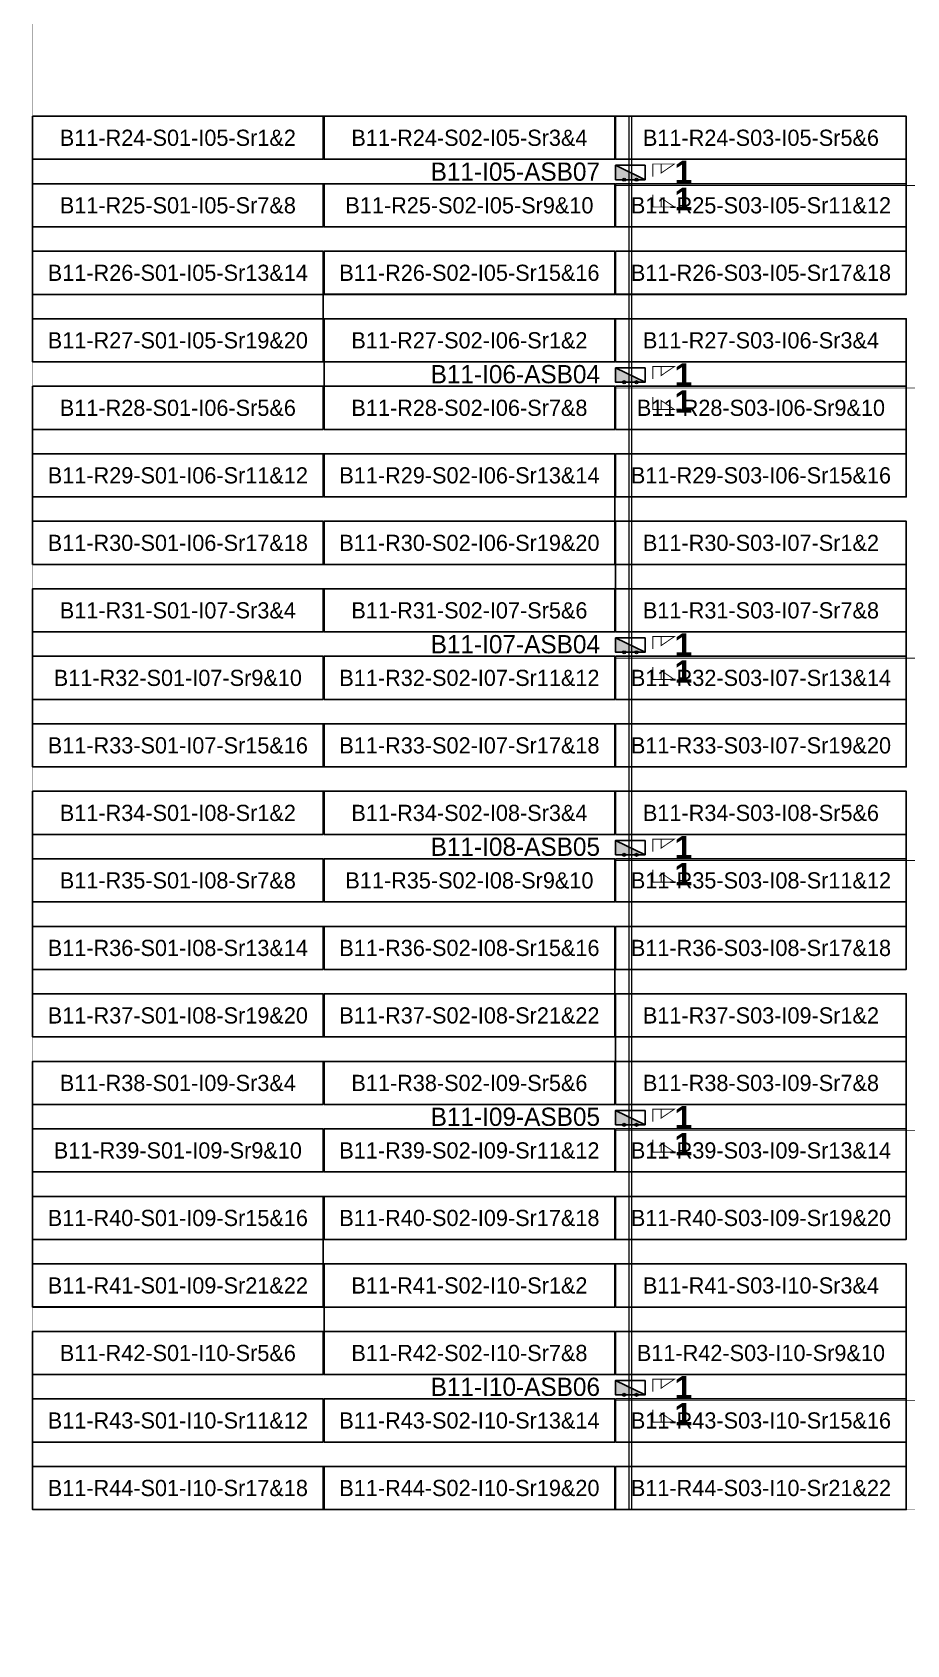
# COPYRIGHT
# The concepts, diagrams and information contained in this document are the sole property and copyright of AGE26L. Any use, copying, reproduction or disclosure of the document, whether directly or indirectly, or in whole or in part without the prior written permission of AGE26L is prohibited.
# Model space of a CAD drawing. Header units: metres. Extents: x 530959 to 531458, y 2674234 to 2674577.
# Drawn here: x 530959.1 to 531056.2, y 2674234.3 to 2674413.4 of the extents above; entities that cross this region are included whole.
import ezdxf
from ezdxf.enums import TextEntityAlignment as Align

# ---------------------------------------------------------------- set-up
doc = ezdxf.new("R2010")
doc.units = ezdxf.units.M
doc.layers.add('Boundary-12.5 MW Block', color=6, linetype='Continuous', lineweight=9)
doc.layers.add('PILE', color=1, linetype='Continuous', lineweight=15)
for name, color, linetype in [('DC Trench BL-11', 40, 'Continuous'), ('E-Inverter Grouping', 2, 'Continuous'), ('Inverter Block-11', 7, 'Continuous'), ('Messenger Wire Block-11 (MW Path)', 191, 'Continuous'), ('MMS Table Block-11', 8, 'Continuous'), ('Section Marking BL-11', 2, 'Continuous')]:
    doc.layers.add(name, color=color, linetype=linetype)
doc.styles.add('BoldTextStyle', font='arialbd.ttf')
doc.styles.get("Standard").update_dxf_attribs({"font": 'Adani Regular.ttf'})

# ---------------------------------------------------------------- blocks, each defined once
blk = doc.blocks.new('MMS Table (32.292 x 4.788)')
at = {"color": 0}
blk.add_lwpolyline([(0, -0.002), (0, 4.786), (32.292, 4.786), (32.292, -0.002)], close=True, dxfattribs=at)
at = {"color": 7}
blk.add_attdef('ID1', text='', height=1.8, dxfattribs=at).set_placement((16.146, 2.392), align=Align.MIDDLE_CENTER)
blk = doc.blocks.new('Inverter Block')
h = blk.add_hatch(color=0)
h.dxf.hatch_style = 1
h.paths.add_polyline_path([(-1.46, 2.27), (-1.46, 0.85), (1.46, 0.85)])
at = {"color": 0}
blk.add_lwpolyline([(1.46, 2.27), (-1.46, 2.27), (-1.46, 0.85), (1.46, 0.85)], close=True, dxfattribs=at)
blk.add_lwpolyline([(-1.46, 2.27), (1.46, 0.85)], dxfattribs=at)
at = {"layer": 'PILE'}
for centre in [(-0.61, 0.85), (0.61, 0.85)]:
    blk.add_circle(centre, 0.156, dxfattribs=at)
at = {"color": 7}
blk.add_attdef('ID', (-1.46, 3.01), '', height=1.8, dxfattribs=at)

msp = doc.modelspace()

# ---------------------------------------------------------------- linework, layer by layer
at = {"layer": 'Boundary-12.5 MW Block', "const_width": 0.05}
msp.add_lwpolyline([(531263.42, 2674249.29), (531263.42, 2674234.29), (531457.67, 2674234.29), (531457.67, 2674494.08), (531263.42, 2674494.08), (531185.74, 2674494.08), (531185.74, 2674576.58), (531088.66, 2674576.58), (531088.66, 2674569.08), (530959.1, 2674569.08), (530959.1, 2674249.29), (531185.74, 2674249.29)], close=True, dxfattribs=at)
at = {"layer": 'DC Trench BL-11', "color": 40, "const_width": 0.15}
msp.add_lwpolyline([(531025.66, 2674404.08), (531025.36, 2674404.08), (531025.36, 2674249.29), (531025.66, 2674249.29)], close=True, dxfattribs=at)
at = {"layer": 'E-Inverter Grouping', "color": 3}
for points in [[(531056.17, 2674404.08), (531056.17, 2674384.29), (530991.39, 2674384.29), (530991.39, 2674376.79), (530959.1, 2674376.79), (530959.1, 2674404.08)], [(531056.17, 2674381.58), (531056.17, 2674361.79), (531023.78, 2674361.79), (531023.78, 2674354.29), (530959.1, 2674354.29), (530959.1, 2674374.08), (530991.49, 2674374.08), (530991.49, 2674381.58)], [(531056.17, 2674331.79), (530959.1, 2674331.79), (530959.1, 2674351.58), (531023.88, 2674351.58), (531023.88, 2674359.08), (531056.17, 2674359.08)]]:
    msp.add_lwpolyline(points, close=True, dxfattribs=at)
at = {"layer": 'E-Inverter Grouping'}
for points in [[(531056.17, 2674329.08), (531056.17, 2674309.29), (531023.78, 2674309.29), (531023.78, 2674301.79), (530959.1, 2674301.79), (530959.1, 2674329.08)], [(531056.17, 2674279.29), (530991.39, 2674279.29), (530991.39, 2674271.79), (530959.1, 2674271.79), (530959.1, 2674299.08), (531023.88, 2674299.08), (531023.88, 2674306.58), (531056.17, 2674306.58)], [(531056.17, 2674249.29), (530959.1, 2674249.29), (530959.1, 2674269.08), (530991.49, 2674269.08), (530991.49, 2674276.58), (531056.17, 2674276.58)]]:
    msp.add_lwpolyline(points, close=True, dxfattribs=at)
at = {"layer": 'Messenger Wire Block-11 (MW Path)', "const_width": 0.1}
for points in [[(531023.88, 2674396.38), (531119.23, 2674396.38)], [(531023.88, 2674373.88), (531134.35, 2674373.88)], [(531023.88, 2674343.88), (531134.35, 2674343.88)], [(531023.88, 2674321.38), (531134.35, 2674321.38)], [(531023.88, 2674291.38), (531134.35, 2674291.38)], [(531023.88, 2674261.38), (531134.35, 2674261.38)]]:
    msp.add_lwpolyline(points, dxfattribs=at)
at = {"layer": 'Section Marking BL-11', "color": 94, "lineweight": 35, "true_color": 0x00a500, "const_width": 0.1}
for points in [[(531028.01, 2674397.38), (531028.01, 2674398.77), (531030.41, 2674398.77), (531028.93, 2674397.76), (531028.93, 2674398.77)], [(531028.01, 2674395.38), (531028.01, 2674393.99), (531030.41, 2674393.99), (531028.93, 2674395), (531028.93, 2674393.99)], [(531028.01, 2674374.88), (531028.01, 2674376.27), (531030.41, 2674376.27), (531028.93, 2674375.26), (531028.93, 2674376.27)], [(531028.01, 2674372.88), (531028.01, 2674371.49), (531030.41, 2674371.49), (531028.93, 2674372.5), (531028.93, 2674371.49)], [(531028.01, 2674344.88), (531028.01, 2674346.27), (531030.41, 2674346.27), (531028.93, 2674345.26), (531028.93, 2674346.27)], [(531028.01, 2674342.88), (531028.01, 2674341.49), (531030.41, 2674341.49), (531028.93, 2674342.5), (531028.93, 2674341.49)], [(531028.01, 2674322.38), (531028.01, 2674323.77), (531030.41, 2674323.77), (531028.93, 2674322.76), (531028.93, 2674323.77)], [(531028.01, 2674320.38), (531028.01, 2674318.99), (531030.41, 2674318.99), (531028.93, 2674320), (531028.93, 2674318.99)], [(531028.01, 2674292.38), (531028.01, 2674293.77), (531030.41, 2674293.77), (531028.93, 2674292.76), (531028.93, 2674293.77)], [(531028.01, 2674290.38), (531028.01, 2674288.99), (531030.41, 2674288.99), (531028.93, 2674290), (531028.93, 2674288.99)], [(531028.01, 2674262.38), (531028.01, 2674263.77), (531030.41, 2674263.77), (531028.93, 2674262.76), (531028.93, 2674263.77)], [(531028.01, 2674260.38), (531028.01, 2674258.99), (531030.41, 2674258.99), (531028.93, 2674260), (531028.93, 2674258.99)]]:
    msp.add_lwpolyline(points, dxfattribs=at)

# ---------------------------------------------------------------- block references
at = {"layer": 'Inverter Block-11'}
ref = msp.add_blockref('Inverter Block', (531025.51, 2674396.07), dxfattribs=dict(at, xscale=1.124999999976148, yscale=1.124999999976148, zscale=1.124999999976148))
ref.add_attrib('ID', 'B11-I05-ASB07', (531003.33, 2674396.91), dxfattribs={"layer": '0', "color": 7, "height": 2.025})
ref = msp.add_blockref('Inverter Block', (531025.51, 2674373.57), dxfattribs=dict(at, xscale=1.124999999976148, yscale=1.124999999976148, zscale=1.124999999976148))
ref.add_attrib('ID', 'B11-I06-ASB04', (531003.33, 2674374.41), dxfattribs={"layer": '0', "color": 7, "height": 2.025})
ref = msp.add_blockref('Inverter Block', (531025.51, 2674343.57), dxfattribs=dict(at, xscale=1.124999999976148, yscale=1.124999999976148, zscale=1.124999999976148))
ref.add_attrib('ID', 'B11-I07-ASB04', (531003.33, 2674344.41), dxfattribs={"layer": '0', "color": 7, "height": 2.025})
ref = msp.add_blockref('Inverter Block', (531025.51, 2674321.07), dxfattribs=dict(at, xscale=1.124999999976148, yscale=1.124999999976148, zscale=1.124999999976148))
ref.add_attrib('ID', 'B11-I08-ASB05', (531003.33, 2674321.91), dxfattribs={"layer": '0', "color": 7, "height": 2.025})
ref = msp.add_blockref('Inverter Block', (531025.51, 2674291.07), dxfattribs=dict(at, xscale=1.124999999976148, yscale=1.124999999976148, zscale=1.124999999976148))
ref.add_attrib('ID', 'B11-I09-ASB05', (531003.33, 2674291.91), dxfattribs={"layer": '0', "color": 7, "height": 2.025})
ref = msp.add_blockref('Inverter Block', (531025.51, 2674261.07), dxfattribs=dict(at, xscale=1.124999999976148, yscale=1.124999999976148, zscale=1.124999999976148))
ref.add_attrib('ID', 'B11-I10-ASB06', (531003.33, 2674261.91), dxfattribs={"layer": '0', "color": 7, "height": 2.025})
at = {"layer": 'MMS Table Block-11'}
for p, values in [((530959.1, 2674399.29), {'ID1': 'B11-R24-S01-I05-Sr1&2'}), ((530991.49, 2674399.29), {'ID1': 'B11-R24-S02-I05-Sr3&4'}), ((531023.88, 2674399.29), {'ID1': 'B11-R24-S03-I05-Sr5&6'}), ((530959.1, 2674391.79), {'ID1': 'B11-R25-S01-I05-Sr7&8'}), ((530991.49, 2674391.79), {'ID1': 'B11-R25-S02-I05-Sr9&10'}), ((531023.88, 2674391.79), {'ID1': 'B11-R25-S03-I05-Sr11&12'}), ((530959.1, 2674384.29), {'ID1': 'B11-R26-S01-I05-Sr13&14'}), ((530991.49, 2674384.29), {'ID1': 'B11-R26-S02-I05-Sr15&16'}), ((531023.88, 2674384.29), {'ID1': 'B11-R26-S03-I05-Sr17&18'}), ((530959.1, 2674376.79), {'ID1': 'B11-R27-S01-I05-Sr19&20'}), ((530991.49, 2674376.79), {'ID1': 'B11-R27-S02-I06-Sr1&2'}), ((531023.88, 2674376.79), {'ID1': 'B11-R27-S03-I06-Sr3&4'}), ((530959.1, 2674369.29), {'ID1': 'B11-R28-S01-I06-Sr5&6'}), ((530991.49, 2674369.29), {'ID1': 'B11-R28-S02-I06-Sr7&8'}), ((531023.88, 2674369.29), {'ID1': 'B11-R28-S03-I06-Sr9&10'}), ((530959.1, 2674361.79), {'ID1': 'B11-R29-S01-I06-Sr11&12'}), ((530991.49, 2674361.79), {'ID1': 'B11-R29-S02-I06-Sr13&14'}), ((531023.88, 2674361.79), {'ID1': 'B11-R29-S03-I06-Sr15&16'}), ((530959.1, 2674354.29), {'ID1': 'B11-R30-S01-I06-Sr17&18'}), ((530991.49, 2674354.29), {'ID1': 'B11-R30-S02-I06-Sr19&20'}), ((531023.88, 2674354.29), {'ID1': 'B11-R30-S03-I07-Sr1&2'}), ((530959.1, 2674346.79), {'ID1': 'B11-R31-S01-I07-Sr3&4'}), ((530991.49, 2674346.79), {'ID1': 'B11-R31-S02-I07-Sr5&6'}), ((531023.88, 2674346.79), {'ID1': 'B11-R31-S03-I07-Sr7&8'}), ((530959.1, 2674339.29), {'ID1': 'B11-R32-S01-I07-Sr9&10'}), ((530991.49, 2674339.29), {'ID1': 'B11-R32-S02-I07-Sr11&12'}), ((531023.88, 2674339.29), {'ID1': 'B11-R32-S03-I07-Sr13&14'}), ((530959.1, 2674331.79), {'ID1': 'B11-R33-S01-I07-Sr15&16'}), ((530991.49, 2674331.79), {'ID1': 'B11-R33-S02-I07-Sr17&18'}), ((531023.88, 2674331.79), {'ID1': 'B11-R33-S03-I07-Sr19&20'}), ((530959.1, 2674324.29), {'ID1': 'B11-R34-S01-I08-Sr1&2'}), ((530991.49, 2674324.29), {'ID1': 'B11-R34-S02-I08-Sr3&4'}), ((531023.88, 2674324.29), {'ID1': 'B11-R34-S03-I08-Sr5&6'}), ((530959.1, 2674316.79), {'ID1': 'B11-R35-S01-I08-Sr7&8'}), ((530991.49, 2674316.79), {'ID1': 'B11-R35-S02-I08-Sr9&10'}), ((531023.88, 2674316.79), {'ID1': 'B11-R35-S03-I08-Sr11&12'}), ((530959.1, 2674309.29), {'ID1': 'B11-R36-S01-I08-Sr13&14'}), ((530991.49, 2674309.29), {'ID1': 'B11-R36-S02-I08-Sr15&16'}), ((531023.88, 2674309.29), {'ID1': 'B11-R36-S03-I08-Sr17&18'}), ((530959.1, 2674301.79), {'ID1': 'B11-R37-S01-I08-Sr19&20'}), ((530991.49, 2674301.79), {'ID1': 'B11-R37-S02-I08-Sr21&22'}), ((531023.88, 2674301.79), {'ID1': 'B11-R37-S03-I09-Sr1&2'}), ((530959.1, 2674294.29), {'ID1': 'B11-R38-S01-I09-Sr3&4'}), ((530991.49, 2674294.29), {'ID1': 'B11-R38-S02-I09-Sr5&6'}), ((531023.88, 2674294.29), {'ID1': 'B11-R38-S03-I09-Sr7&8'}), ((530959.1, 2674286.79), {'ID1': 'B11-R39-S01-I09-Sr9&10'}), ((530991.49, 2674286.79), {'ID1': 'B11-R39-S02-I09-Sr11&12'}), ((531023.88, 2674286.79), {'ID1': 'B11-R39-S03-I09-Sr13&14'}), ((530959.1, 2674279.29), {'ID1': 'B11-R40-S01-I09-Sr15&16'}), ((530991.49, 2674279.29), {'ID1': 'B11-R40-S02-I09-Sr17&18'}), ((531023.88, 2674279.29), {'ID1': 'B11-R40-S03-I09-Sr19&20'}), ((530959.1, 2674271.79), {'ID1': 'B11-R41-S01-I09-Sr21&22'}), ((530991.49, 2674271.79), {'ID1': 'B11-R41-S02-I10-Sr1&2'}), ((531023.88, 2674271.79), {'ID1': 'B11-R41-S03-I10-Sr3&4'}), ((530959.1, 2674264.29), {'ID1': 'B11-R42-S01-I10-Sr5&6'}), ((530991.49, 2674264.29), {'ID1': 'B11-R42-S02-I10-Sr7&8'}), ((531023.88, 2674264.29), {'ID1': 'B11-R42-S03-I10-Sr9&10'}), ((530959.1, 2674256.79), {'ID1': 'B11-R43-S01-I10-Sr11&12'}), ((530991.49, 2674256.79), {'ID1': 'B11-R43-S02-I10-Sr13&14'}), ((531023.88, 2674256.79), {'ID1': 'B11-R43-S03-I10-Sr15&16'}), ((530959.1, 2674249.29), {'ID1': 'B11-R44-S01-I10-Sr17&18'}), ((530991.49, 2674249.29), {'ID1': 'B11-R44-S02-I10-Sr19&20'}), ((531023.88, 2674249.29), {'ID1': 'B11-R44-S03-I10-Sr21&22'})]:
    msp.add_blockref('MMS Table (32.292 x 4.788)', p, dxfattribs=at).add_auto_attribs(values)

# ---------------------------------------------------------------- texts
at = {"layer": 'Section Marking BL-11', "color": 94, "true_color": 0x00a500, "style": 'BoldTextStyle'}
for p in [(531031.41, 2674397.88), (531031.41, 2674394.88), (531031.41, 2674375.38), (531031.41, 2674372.38), (531031.41, 2674345.38), (531031.41, 2674342.38), (531031.41, 2674322.88), (531031.41, 2674319.88), (531031.41, 2674292.88), (531031.41, 2674289.88), (531031.41, 2674262.88), (531031.41, 2674259.88)]:
    msp.add_text('1', height=2.5, dxfattribs=at).set_placement(p, align=Align.MIDDLE_CENTER)

doc.saveas('drawing.dxf')
